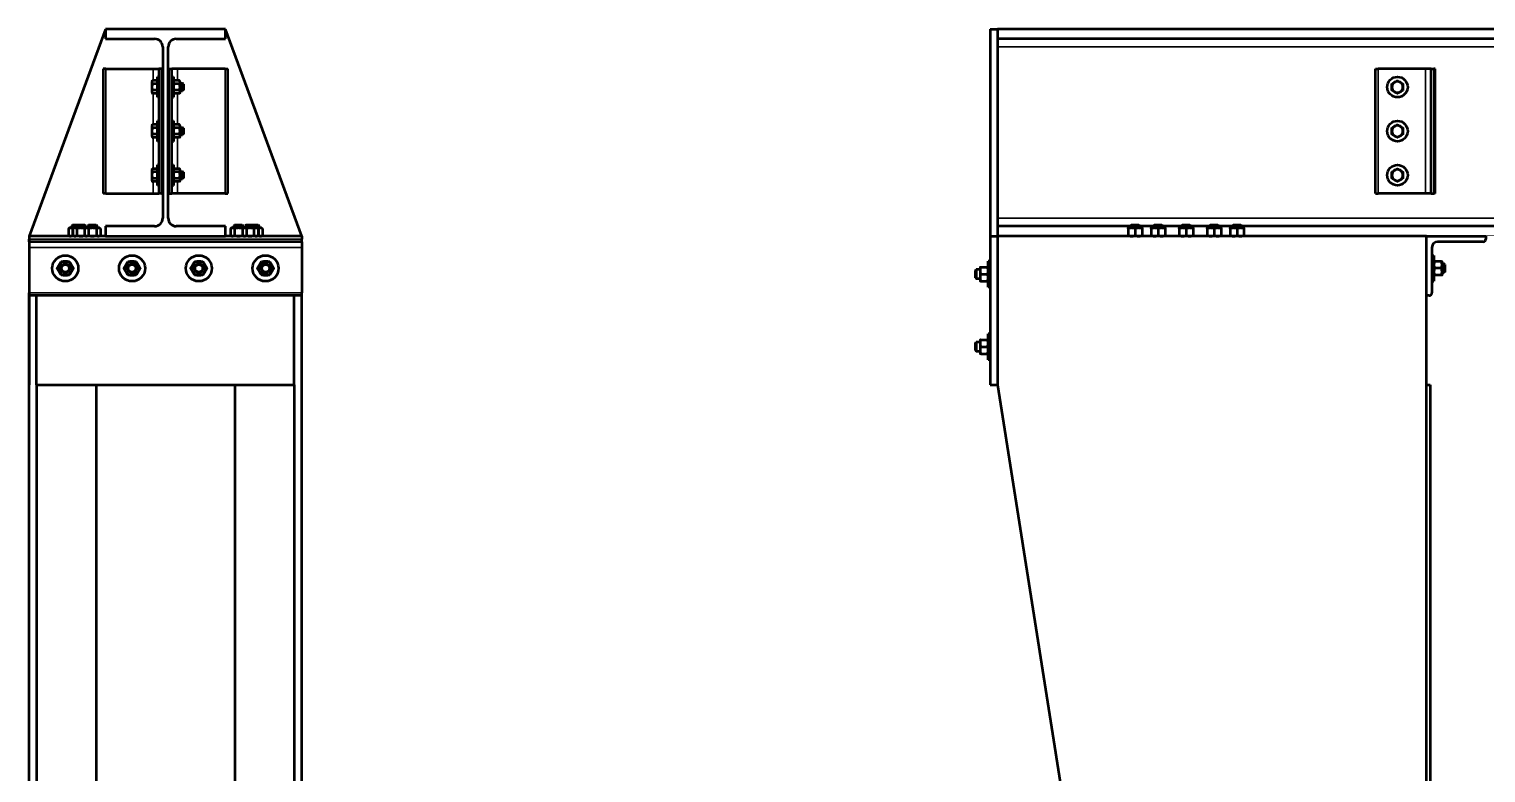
# Model space of a CAD drawing. Header units: millimetres. Extents: x 1375 to 13155, y 226 to 13887.
# Drawn here: x 1802 to 4289, y 12617 to 13887 of the extents above; entities that cross this region are included whole.
import ezdxf

# ---------------------------------------------------------------- set-up
doc = ezdxf.new("R2010")
doc.units = ezdxf.units.MM
doc.layers.add('Visible (ISO)', color=7, linetype='Continuous', lineweight=50)
doc.layers.add('Visible fina (ISO)', color=7, linetype='Continuous', lineweight=35)

msp = doc.modelspace()

# ---------------------------------------------------------------- linework, layer by layer
at = {"layer": 'Visible (ISO)'}
for p, q in [((1932.4, 13887.4), (1802.1, 13533.8)), ((2137.1, 13887.4), (1932.4, 13887.4)), ((1932.4, 13887.4), (1932.4, 13870.6)), ((2137.1, 13870.6), (2137.1, 13887.4)), ((2267.5, 13533.8), (2137.1, 13887.4)), ((3443, 13887.4), (3443, 13533.8)), ((3443, 13887.4), (3455.7, 13887.4)), ((7855.7, 13887.4), (3455.7, 13887.4)), ((3455.7, 13887.4), (3455.7, 13533.8)), ((1932.4, 13870.6), (2016.4, 13870.6)), ((2030.1, 13856.9), (2030.1, 13564.3)), ((2039.5, 13564.3), (2039.5, 13856.9)), ((2053.2, 13870.6), (2137.1, 13870.6)), ((7855.7, 13870.6), (3455.7, 13870.6)), ((1928.5, 13819.7), (1928.5, 13606.7)), ((1933, 13819.7), (1928.5, 13819.7)), ((1933, 13819.7), (2014.1, 13819.7)), ((2014.1, 13819.7), (2023.7, 13819.7)), ((2021, 13770.9), (2021, 13805.9)), ((2023.7, 13805.9), (2021, 13805.9)), ((2023.7, 13819.7), (2023.7, 13606.7)), ((2028.3, 13819.7), (2023.7, 13819.7)), ((2028.3, 13819.7), (2030.1, 13819.7)), ((2041.2, 13819.7), (2039.5, 13819.7)), ((2041.2, 13819.7), (2045.8, 13819.7)), ((2045.8, 13606.7), (2045.8, 13819.7)), ((2055.5, 13819.7), (2045.8, 13819.7)), ((2045.8, 13805.9), (2048.6, 13805.9)), ((2048.6, 13805.9), (2048.6, 13770.9)), ((2136.5, 13819.7), (2055.5, 13819.7)), ((2136.5, 13819.7), (2141.1, 13819.7)), ((2141.1, 13606.7), (2141.1, 13819.7)), ((4100.9, 13819.7), (4105.4, 13819.7)), ((4100.9, 13606.7), (4100.9, 13819.7)), ((4186.5, 13819.7), (4105.4, 13819.7)), ((4196.1, 13819.7), (4186.5, 13819.7)), ((4196.1, 13819.7), (4200.7, 13819.7)), ((4196.1, 13606.7), (4196.1, 13819.7)), ((4202.5, 13819.7), (4200.7, 13819.7)), ((4202.5, 13606.7), (4202.5, 13819.7)), ((2011.7, 13797.9), (2012.6, 13799.4)), ((2011.7, 13797.9), (2011.7, 13796.6)), ((2011.7, 13796.6), (2011.7, 13788.4)), ((2011.7, 13788.4), (2011.7, 13780.2)), ((2011.7, 13780.2), (2011.7, 13778.9)), ((2021, 13799.4), (2012.6, 13799.4)), ((2021, 13793.9), (2012.6, 13793.9)), ((2021, 13782.9), (2012.6, 13782.9)), ((2048.6, 13797.9), (2049.4, 13799.4)), ((2058.9, 13799.4), (2049.4, 13799.4)), ((2058.9, 13793.9), (2049.4, 13793.9)), ((2058.9, 13782.9), (2049.4, 13782.9)), ((2059.7, 13797.9), (2058.9, 13799.4)), ((2059.7, 13796.6), (2059.7, 13797.9)), ((2059.7, 13788.4), (2059.7, 13796.6)), ((2059.7, 13794.8), (2064.2, 13794.8)), ((2059.7, 13780.2), (2059.7, 13788.4)), ((2059.7, 13782.1), (2064.2, 13782.1)), ((2059.7, 13778.9), (2059.7, 13780.2)), ((2064.2, 13782.1), (2064.2, 13794.8)), ((2065.4, 13793.6), (2064.2, 13794.8)), ((2065.4, 13783.2), (2064.2, 13782.1)), ((2065.4, 13793.6), (2065.4, 13783.2)), ((2011.7, 13778.9), (2012.6, 13777.4)), ((2021, 13777.4), (2012.6, 13777.4)), ((2023.7, 13770.9), (2021, 13770.9)), ((2045.8, 13770.9), (2048.6, 13770.9)), ((2048.6, 13778.9), (2049.4, 13777.4)), ((2058.9, 13777.4), (2049.4, 13777.4)), ((2059.7, 13778.9), (2058.9, 13777.4)), ((2021, 13695.7), (2021, 13730.7)), ((2023.7, 13730.7), (2021, 13730.7)), ((2045.8, 13730.7), (2048.6, 13730.7)), ((2048.6, 13730.7), (2048.6, 13695.7)), ((2011.7, 13722.7), (2012.6, 13724.2)), ((2011.7, 13722.7), (2011.7, 13721.4)), ((2011.7, 13721.4), (2011.7, 13713.2)), ((2011.7, 13713.2), (2011.7, 13705)), ((2011.7, 13705), (2011.7, 13703.7)), ((2021, 13724.2), (2012.6, 13724.2)), ((2021, 13718.7), (2012.6, 13718.7)), ((2021, 13707.7), (2012.6, 13707.7)), ((2048.6, 13722.7), (2049.4, 13724.2)), ((2058.9, 13724.2), (2049.4, 13724.2)), ((2058.9, 13718.7), (2049.4, 13718.7)), ((2058.9, 13707.7), (2049.4, 13707.7)), ((2059.7, 13722.7), (2058.9, 13724.2)), ((2059.7, 13721.4), (2059.7, 13722.7)), ((2059.7, 13713.2), (2059.7, 13721.4)), ((2059.7, 13719.5), (2064.2, 13719.5)), ((2059.7, 13705), (2059.7, 13713.2)), ((2059.7, 13706.8), (2064.2, 13706.8)), ((2059.7, 13703.7), (2059.7, 13705)), ((2064.2, 13706.8), (2064.2, 13719.5)), ((2065.4, 13718.4), (2064.2, 13719.5)), ((2065.4, 13708), (2064.2, 13706.8)), ((2065.4, 13718.4), (2065.4, 13708)), ((2011.7, 13703.7), (2012.6, 13702.2)), ((2021, 13702.2), (2012.6, 13702.2)), ((2023.7, 13695.7), (2021, 13695.7)), ((2045.8, 13695.7), (2048.6, 13695.7)), ((2048.6, 13703.7), (2049.4, 13702.2)), ((2058.9, 13702.2), (2049.4, 13702.2)), ((2059.7, 13703.7), (2058.9, 13702.2)), ((2021, 13620.5), (2021, 13655.5)), ((2023.7, 13655.5), (2021, 13655.5)), ((2045.8, 13655.5), (2048.6, 13655.5)), ((2048.6, 13655.5), (2048.6, 13620.5)), ((2011.7, 13647.5), (2012.6, 13649)), ((2011.7, 13647.5), (2011.7, 13646.2)), ((2011.7, 13646.2), (2011.7, 13638)), ((2011.7, 13638), (2011.7, 13629.7)), ((2021, 13649), (2012.6, 13649)), ((2021, 13643.5), (2012.6, 13643.5)), ((2021, 13632.5), (2012.6, 13632.5)), ((2048.6, 13647.5), (2049.4, 13649)), ((2058.9, 13649), (2049.4, 13649)), ((2058.9, 13643.5), (2049.4, 13643.5)), ((2058.9, 13632.5), (2049.4, 13632.5)), ((2059.7, 13647.5), (2058.9, 13649)), ((2059.7, 13646.2), (2059.7, 13647.5)), ((2059.7, 13638), (2059.7, 13646.2)), ((2059.7, 13644.3), (2064.2, 13644.3)), ((2059.7, 13629.7), (2059.7, 13638)), ((2059.7, 13631.6), (2064.2, 13631.6)), ((2064.2, 13631.6), (2064.2, 13644.3)), ((2065.4, 13643.1), (2064.2, 13644.3)), ((2065.4, 13632.8), (2064.2, 13631.6)), ((2065.4, 13643.1), (2065.4, 13632.8)), ((1933, 13606.7), (1928.5, 13606.7)), ((1933, 13606.7), (2014.1, 13606.7)), ((2011.7, 13629.7), (2011.7, 13628.5)), ((2011.7, 13628.5), (2012.6, 13627)), ((2021, 13627), (2012.6, 13627)), ((2014.1, 13606.7), (2023.7, 13606.7)), ((2023.7, 13620.5), (2021, 13620.5)), ((2028.3, 13606.7), (2023.7, 13606.7)), ((2028.3, 13606.7), (2030.1, 13606.7)), ((2041.2, 13606.7), (2039.5, 13606.7)), ((2041.2, 13606.7), (2045.8, 13606.7)), ((2045.8, 13620.5), (2048.6, 13620.5)), ((2055.5, 13606.7), (2045.8, 13606.7)), ((2048.6, 13628.5), (2049.4, 13627)), ((2058.9, 13627), (2049.4, 13627)), ((2136.5, 13606.7), (2055.5, 13606.7)), ((2059.7, 13628.5), (2058.9, 13627)), ((2059.7, 13628.5), (2059.7, 13629.7)), ((2136.5, 13606.7), (2141.1, 13606.7)), ((4100.9, 13606.7), (4105.4, 13606.7)), ((4186.5, 13606.7), (4105.4, 13606.7)), ((4196.1, 13606.7), (4186.5, 13606.7)), ((4196.1, 13606.7), (4200.7, 13606.7)), ((4202.5, 13606.7), (4200.7, 13606.7)), ((1802.1, 13533.8), (1802.1, 13279.8)), ((1932.4, 13533.8), (1802.1, 13533.8)), ((1802.1, 13533.8), (1802.1, 13528.9)), ((1870.8, 13547.7), (1869, 13546.6)), ((1869, 13546.6), (1869, 13534.9)), ((1870.8, 13533.8), (1869, 13534.9)), ((1872.4, 13547.7), (1870.8, 13547.7)), ((1878.5, 13547.7), (1872.4, 13547.7)), ((1876.2, 13552.9), (1874.8, 13551.5)), ((1882.5, 13551.5), (1874.8, 13551.5)), ((1874.8, 13547.7), (1874.8, 13551.5)), ((1875.9, 13546.6), (1875.9, 13534.9)), ((1876.2, 13552.9), (1883.9, 13552.9)), ((1878.5, 13547.7), (1876.7, 13546.6)), ((1876.7, 13546.6), (1876.7, 13534.9)), ((1878.5, 13533.8), (1876.7, 13534.9)), ((1880.1, 13547.7), (1878.5, 13547.7)), ((1890.4, 13547.7), (1880.1, 13547.7)), ((1883.9, 13552.9), (1882.5, 13551.5)), ((1898.4, 13551.5), (1882.5, 13551.5)), ((1882.5, 13547.7), (1882.5, 13551.5)), ((1883.6, 13546.6), (1883.6, 13534.9)), ((1883.9, 13552.9), (1896.9, 13552.9)), ((1898.2, 13547.7), (1890.4, 13547.7)), ((1898.2, 13547.7), (1896.4, 13546.6)), ((1896.4, 13546.6), (1896.4, 13534.9)), ((1898.2, 13533.8), (1896.4, 13534.9)), ((1896.9, 13552.9), (1898.4, 13551.5)), ((1899.8, 13547.7), (1898.2, 13547.7)), ((1898.4, 13547.7), (1898.4, 13551.5)), ((1910.1, 13547.7), (1899.8, 13547.7)), ((1903.6, 13552.9), (1902.2, 13551.5)), ((1918, 13551.5), (1902.2, 13551.5)), ((1902.2, 13547.7), (1902.2, 13551.5)), ((1903.2, 13546.6), (1903.2, 13534.9)), ((1903.6, 13552.9), (1916.6, 13552.9)), ((1920.4, 13547.7), (1910.1, 13547.7)), ((1916.6, 13552.9), (1918, 13551.5)), ((1917, 13546.6), (1917, 13534.9)), ((1918, 13547.7), (1918, 13551.5)), ((1922, 13547.7), (1920.4, 13547.7)), ((1922, 13547.7), (1923.9, 13546.6)), ((1922, 13533.8), (1923.9, 13534.9)), ((1923.9, 13546.6), (1923.9, 13534.9)), ((2016.4, 13550.6), (1932.4, 13550.6)), ((1932.4, 13550.6), (1932.4, 13533.8)), ((1932.4, 13533.8), (2137.1, 13533.8)), ((2137.1, 13550.6), (2053.2, 13550.6)), ((2137.1, 13533.8), (2137.1, 13550.6)), ((2267.5, 13533.8), (2137.1, 13533.8)), ((2147.5, 13547.7), (2145.7, 13546.6)), ((2145.7, 13546.6), (2145.7, 13534.9)), ((2147.5, 13533.8), (2145.7, 13534.9)), ((2149.1, 13547.7), (2147.5, 13547.7)), ((2159.4, 13547.7), (2149.1, 13547.7)), ((2152.9, 13552.9), (2151.5, 13551.5)), ((2167.4, 13551.5), (2151.5, 13551.5)), ((2151.5, 13547.7), (2151.5, 13551.5)), ((2152.6, 13546.6), (2152.6, 13534.9)), ((2152.9, 13552.9), (2166, 13552.9)), ((2169.7, 13547.7), (2159.4, 13547.7)), ((2166, 13552.9), (2167.4, 13551.5)), ((2166.3, 13546.6), (2166.3, 13534.9)), ((2167.4, 13547.7), (2167.4, 13551.5)), ((2171.3, 13547.7), (2169.7, 13547.7)), ((2172.6, 13552.9), (2171.2, 13551.5)), ((2187.1, 13551.5), (2171.2, 13551.5)), ((2171.2, 13547.7), (2171.2, 13551.5)), ((2171.3, 13547.7), (2173.2, 13546.6)), ((2179.1, 13547.7), (2171.3, 13547.7)), ((2171.3, 13533.8), (2173.2, 13534.9)), ((2172.6, 13552.9), (2185.6, 13552.9)), ((2173.2, 13546.6), (2173.2, 13534.9)), ((2189.4, 13547.7), (2179.1, 13547.7)), ((2185.6, 13552.9), (2187.1, 13551.5)), ((2185.6, 13552.9), (2193.3, 13552.9)), ((2186, 13546.6), (2186, 13534.9)), ((2187.1, 13547.7), (2187.1, 13551.5)), ((2194.7, 13551.5), (2187.1, 13551.5)), ((2191, 13547.7), (2189.4, 13547.7)), ((2191, 13547.7), (2192.9, 13546.6)), ((2197.1, 13547.7), (2191, 13547.7)), ((2191, 13533.8), (2192.9, 13534.9)), ((2192.9, 13546.6), (2192.9, 13534.9)), ((2193.3, 13552.9), (2194.7, 13551.5)), ((2193.7, 13546.6), (2193.7, 13534.9)), ((2194.7, 13547.7), (2194.7, 13551.5)), ((2198.7, 13547.7), (2197.1, 13547.7)), ((2198.7, 13547.7), (2200.6, 13546.6)), ((2198.7, 13533.8), (2200.6, 13534.9)), ((2200.6, 13546.6), (2200.6, 13534.9)), ((2267.5, 13533.8), (2267.5, 13528.9)), ((3443, 13533.8), (3443, 13279.8)), ((3443, 13533.8), (3455.7, 13533.8)), ((3682.4, 13550.6), (3455.7, 13550.6)), ((4187.7, 13533.8), (3455.7, 13533.8)), ((3455.7, 13533.8), (3455.7, 13279.8)), ((3684.4, 13547.7), (3678.5, 13547.7)), ((3678.5, 13546.6), (3678.5, 13534.9)), ((3683.9, 13552.9), (3682.4, 13551.5)), ((3698.3, 13551.5), (3682.4, 13551.5)), ((3682.4, 13547.7), (3682.4, 13551.5)), ((3683.9, 13552.9), (3696.9, 13552.9)), ((3696.3, 13547.7), (3684.4, 13547.7)), ((3690.4, 13546.6), (3690.4, 13534.9)), ((3702.3, 13547.7), (3696.3, 13547.7)), ((3696.9, 13552.9), (3698.3, 13551.5)), ((3698.3, 13547.7), (3698.3, 13551.5)), ((3721.7, 13550.6), (3698.3, 13550.6)), ((3702.3, 13546.6), (3702.3, 13534.9)), ((3723.7, 13547.7), (3717.7, 13547.7)), ((3717.7, 13546.6), (3717.7, 13534.9)), ((3723.1, 13552.9), (3721.7, 13551.5)), ((3737.6, 13551.5), (3721.7, 13551.5)), ((3721.7, 13547.7), (3721.7, 13551.5)), ((3723.1, 13552.9), (3736.2, 13552.9)), ((3735.6, 13547.7), (3723.7, 13547.7)), ((3729.7, 13546.6), (3729.7, 13534.9)), ((3741.6, 13547.7), (3735.6, 13547.7)), ((3736.2, 13552.9), (3737.6, 13551.5)), ((3737.6, 13547.7), (3737.6, 13551.5)), ((3769.5, 13550.6), (3737.6, 13550.6)), ((3741.6, 13546.6), (3741.6, 13534.9)), ((3771.5, 13547.7), (3765.5, 13547.7)), ((3765.5, 13546.6), (3765.5, 13534.9)), ((3770.9, 13552.9), (3769.5, 13551.5)), ((3785.3, 13551.5), (3769.5, 13551.5)), ((3769.5, 13547.7), (3769.5, 13551.5)), ((3770.9, 13552.9), (3783.9, 13552.9)), ((3783.4, 13547.7), (3771.5, 13547.7)), ((3777.4, 13546.6), (3777.4, 13534.9)), ((3789.3, 13547.7), (3783.4, 13547.7)), ((3783.9, 13552.9), (3785.3, 13551.5)), ((3785.3, 13547.7), (3785.3, 13551.5)), ((3817.2, 13550.6), (3785.3, 13550.6)), ((3789.3, 13546.6), (3789.3, 13534.9)), ((3819.2, 13547.7), (3813.3, 13547.7)), ((3813.3, 13546.6), (3813.3, 13534.9)), ((3818.6, 13552.9), (3817.2, 13551.5)), ((3833.1, 13551.5), (3817.2, 13551.5)), ((3817.2, 13547.7), (3817.2, 13551.5)), ((3818.6, 13552.9), (3831.7, 13552.9)), ((3831.1, 13547.7), (3819.2, 13547.7)), ((3825.2, 13546.6), (3825.2, 13534.9)), ((3837.1, 13547.7), (3831.1, 13547.7)), ((3831.7, 13552.9), (3833.1, 13551.5)), ((3833.1, 13547.7), (3833.1, 13551.5)), ((3856.5, 13550.6), (3833.1, 13550.6)), ((3837.1, 13546.6), (3837.1, 13534.9)), ((3858.5, 13547.7), (3852.5, 13547.7)), ((3852.5, 13546.6), (3852.5, 13534.9)), ((3857.9, 13552.9), (3856.5, 13551.5)), ((3872.4, 13551.5), (3856.5, 13551.5)), ((3856.5, 13547.7), (3856.5, 13551.5)), ((3857.9, 13552.9), (3871, 13552.9)), ((3870.4, 13547.7), (3858.5, 13547.7)), ((3864.4, 13546.6), (3864.4, 13534.9)), ((3876.3, 13547.7), (3870.4, 13547.7)), ((3871, 13552.9), (3872.4, 13551.5)), ((3872.4, 13547.7), (3872.4, 13551.5)), ((7855.7, 13550.6), (3872.4, 13550.6)), ((3876.3, 13546.6), (3876.3, 13534.9)), ((4187.7, 11346.6), (4187.7, 13533.8)), ((4187.7, 13533.8), (4187.7, 13533.8)), ((4187.7, 13432.2), (4187.7, 13533.8)), ((4187.7, 13533.8), (4289.3, 13533.8)), ((4289.3, 13533.8), (4289.3, 13528.9)), ((1802.1, 13524.3), (1802.1, 13528.9)), ((2267.5, 13524.3), (1802.1, 13524.3)), ((1802.1, 13524.3), (1802.1, 13514.6)), ((1802.1, 13514.6), (1802.1, 13436.8)), ((2267.5, 13524.3), (2267.5, 13528.9)), ((2267.5, 13524.3), (2267.5, 13514.6)), ((2267.5, 13514.6), (2267.5, 13436.8)), ((4197.2, 13514.6), (4197.2, 13436.8)), ((4284.7, 13524.3), (4206.9, 13524.3)), ((3439.6, 13446.6), (3439.6, 13491)), ((3443, 13491), (3439.6, 13491)), ((4187.7, 13486.8), (4187.7, 13486.8)), ((4197.2, 13501), (4200.6, 13501)), ((4200.6, 13501), (4200.6, 13456.6)), ((4213.5, 13490.7), (4201.7, 13490.7)), ((4214.5, 13484.8), (4214.5, 13490.7)), ((4214.5, 13486.8), (4217.8, 13486.8)), ((4214.5, 13472.9), (4214.5, 13484.8)), ((4217.8, 13470.9), (4217.8, 13486.8)), ((4219.1, 13485.3), (4217.8, 13486.8)), ((4219.1, 13485.3), (4219.1, 13472.3)), ((3417.9, 13475.3), (3419.3, 13476.8)), ((3417.9, 13462.3), (3417.9, 13475.3)), ((3417.9, 13462.3), (3419.3, 13460.9)), ((3419.3, 13476.8), (3419.3, 13460.9)), ((3425.7, 13476.8), (3419.3, 13476.8)), ((3425.7, 13460.9), (3419.3, 13460.9)), ((3425.7, 13480.7), (3425.7, 13474.8)), ((3425.7, 13474.8), (3425.7, 13462.9)), ((3425.7, 13462.9), (3425.7, 13456.9)), ((3426.8, 13480.7), (3438.5, 13480.7)), ((3426.8, 13468.8), (3438.5, 13468.8)), ((3426.8, 13456.9), (3438.5, 13456.9)), ((4187.7, 13470.9), (4187.7, 13470.9)), ((4197.2, 13456.6), (4200.6, 13456.6)), ((4213.5, 13478.8), (4201.7, 13478.8)), ((4213.5, 13466.9), (4201.7, 13466.9)), ((4214.5, 13466.9), (4214.5, 13472.9)), ((4214.5, 13470.9), (4217.8, 13470.9)), ((4219.1, 13472.3), (4217.8, 13470.9)), ((1802.1, 13432.2), (1802.1, 13436.8)), ((1802.1, 11346.6), (1802.1, 13432.2)), ((2267.5, 13432.2), (1802.1, 13432.2)), ((1814.8, 13279.8), (1814.8, 13432.2)), ((1814.8, 13279.8), (1814.8, 13432.2)), ((2254.8, 13279.8), (2254.8, 13432.2)), ((2254.8, 13279.8), (2254.8, 13432.2)), ((2267.5, 13432.2), (2267.5, 13436.8)), ((2267.5, 11346.6), (2267.5, 13432.2)), ((3443, 13446.6), (3439.6, 13446.6)), ((4192.7, 13432.2), (4187.7, 13432.2)), ((3425.7, 13356.7), (3425.7, 13350.8)), ((3426.8, 13356.7), (3438.5, 13356.7)), ((3439.6, 13322.6), (3439.6, 13367)), ((3443, 13367), (3439.6, 13367)), ((3417.9, 13351.3), (3419.3, 13352.8)), ((3417.9, 13338.3), (3417.9, 13351.3)), ((3417.9, 13338.3), (3419.3, 13336.9)), ((3419.3, 13352.8), (3419.3, 13336.9)), ((3425.7, 13352.8), (3419.3, 13352.8)), ((3425.7, 13336.9), (3419.3, 13336.9)), ((3425.7, 13350.8), (3425.7, 13338.9)), ((3425.7, 13338.9), (3425.7, 13332.9)), ((3426.8, 13344.8), (3438.5, 13344.8)), ((3426.8, 13332.9), (3438.5, 13332.9)), ((3443, 13322.6), (3439.6, 13322.6)), ((1802.1, 13279.8), (1802.1, 13279.8)), ((1814.8, 13279.8), (1814.8, 11600.6)), ((1814.8, 13279.8), (1916.4, 13279.8)), ((1916.4, 13279.8), (2153.2, 13279.8)), ((1916.4, 13279.8), (1916.4, 11600.6)), ((2153.2, 13279.8), (2153.2, 11600.6)), ((2153.2, 13279.8), (2254.8, 13279.8)), ((2254.8, 13279.8), (2254.8, 11600.6)), ((3443, 13279.8), (3455.7, 13279.8)), ((3455.7, 13279.8), (3760.5, 11346.6)), ((4187.7, 13279.8), (4194.1, 13279.8)), ((4194.1, 13279.8), (4194.1, 11600.6))]:
    msp.add_line(p, q, dxfattribs=at)
for centre, radius in [((4138.3, 13788.4), 17.5), ((4138.3, 13713.2), 17.5), ((4138.3, 13638), 17.5), ((1863.8, 13478.8), 22.2), ((1863.8, 13478.8), 7.94), ((1863.8, 13478.8), 7.94), ((1863.8, 13478.8), 6.52), ((1977.8, 13478.8), 22.2), ((1977.8, 13478.8), 7.94), ((1977.8, 13478.8), 7.94), ((1977.8, 13478.8), 6.52), ((2091.8, 13478.8), 22.2), ((2091.8, 13478.8), 7.94), ((2091.8, 13478.8), 7.94), ((2091.8, 13478.8), 6.52), ((2205.8, 13478.8), 22.2), ((2205.8, 13478.8), 7.94), ((2205.8, 13478.8), 7.94), ((2205.8, 13478.8), 6.52)]:
    msp.add_circle(centre, radius, dxfattribs=at)
for centre, radius, start, end in [((2016.4, 13856.9), 13.7, 0, 90), ((2053.2, 13856.9), 13.7, 90, 180), ((4138.3, 13788.4), 9.53, 120, 180), ((4138.3, 13788.4), 9.53, 180, 240), ((4138.3, 13788.4), 9.53, 60, 120), ((4138.3, 13788.4), 9.53, 240, 300), ((4138.3, 13788.4), 9.53, 0, 60), ((4138.3, 13788.4), 9.53, 300, 0), ((4138.3, 13713.2), 9.53, 120, 180), ((4138.3, 13713.2), 9.53, 180, 240), ((4138.3, 13713.2), 9.53, 60, 120), ((4138.3, 13713.2), 9.53, 240, 300), ((4138.3, 13713.2), 9.53, 0, 60), ((4138.3, 13713.2), 9.53, 300, 0), ((4138.3, 13638), 9.53, 120, 180), ((4138.3, 13638), 9.53, 180, 240), ((4138.3, 13638), 9.53, 60, 120), ((4138.3, 13638), 9.53, 0, 60), ((4138.3, 13638), 9.53, 300, 0), ((4138.3, 13638), 9.53, 240, 300), ((2016.4, 13564.3), 13.7, 270, 0), ((2053.2, 13564.3), 13.7, 180, 270), ((4206.9, 13514.6), 9.65, 90, 180), ((4284.7, 13528.9), 4.57, 270, 0), ((1863.8, 13478.8), 11.9, 150, 210), ((1863.8, 13478.8), 11.9, 90, 150), ((1863.8, 13478.8), 11.9, 30, 90), ((1863.8, 13478.8), 11.9, 330, 30), ((1977.8, 13478.8), 11.9, 150, 210), ((1977.8, 13478.8), 11.9, 90, 150), ((1977.8, 13478.8), 11.9, 30, 90), ((1977.8, 13478.8), 11.9, 330, 30), ((2091.8, 13478.8), 11.9, 150, 210), ((2091.8, 13478.8), 11.9, 90, 150), ((2091.8, 13478.8), 11.9, 30, 90), ((2091.8, 13478.8), 11.9, 330, 30), ((2205.8, 13478.8), 11.9, 150, 210), ((2205.8, 13478.8), 11.9, 90, 150), ((2205.8, 13478.8), 11.9, 30, 90), ((2205.8, 13478.8), 11.9, 330, 30), ((1863.8, 13478.8), 11.9, 210, 270), ((1863.8, 13478.8), 11.9, 270, 330), ((1977.8, 13478.8), 11.9, 210, 270), ((1977.8, 13478.8), 11.9, 270, 330), ((2091.8, 13478.8), 11.9, 210, 270), ((2091.8, 13478.8), 11.9, 270, 330), ((2205.8, 13478.8), 11.9, 210, 270), ((2205.8, 13478.8), 11.9, 270, 330), ((4192.7, 13436.8), 4.57, 270, 0)]:
    msp.add_arc(centre, radius, start, end, dxfattribs=at)
for points, weights in [([(2012.6, 13799.4), (2011.7, 13797.9), (2011.7, 13796.6)], [1, 1.0379548493, 1]), ([(2011.7, 13796.6), (2011.7, 13795.4), (2012.6, 13793.9)], [1, 1.0379548493, 1]), ([(2012.6, 13793.9), (2011.7, 13791), (2011.7, 13788.4)], [1, 1.0379548493, 1]), ([(2011.7, 13788.4), (2011.7, 13785.8), (2012.6, 13782.9)], [1, 1.0379548493, 1]), ([(2012.6, 13782.9), (2011.7, 13781.4), (2011.7, 13780.2)], [1, 1.0379548493, 1]), ([(2011.7, 13780.2), (2011.7, 13778.9), (2012.6, 13777.4)], [1, 1.0379548493, 1]), ([(2049.4, 13799.4), (2048.6, 13797.9), (2048.6, 13796.6)], [1, 1.0379548493, 1]), ([(2048.6, 13796.6), (2048.6, 13795.4), (2049.4, 13793.9)], [1, 1.0379548493, 1]), ([(2049.4, 13793.9), (2048.6, 13791), (2048.6, 13788.4)], [1, 1.0379548493, 1]), ([(2048.6, 13788.4), (2048.6, 13785.8), (2049.4, 13782.9)], [1, 1.0379548493, 1]), ([(2049.4, 13782.9), (2048.6, 13781.4), (2048.6, 13780.2)], [1, 1.0379548493, 1]), ([(2048.6, 13780.2), (2048.6, 13778.9), (2049.4, 13777.4)], [1, 1.0379548493, 1]), ([(2059.7, 13796.6), (2059.7, 13797.9), (2058.9, 13799.4)], [1, 1.0379548493, 1]), ([(2058.9, 13793.9), (2059.7, 13795.4), (2059.7, 13796.6)], [1, 1.0379548493, 1]), ([(2059.7, 13788.4), (2059.7, 13791), (2058.9, 13793.9)], [1, 1.0379548493, 1]), ([(2058.9, 13782.9), (2059.7, 13785.8), (2059.7, 13788.4)], [1, 1.0379548493, 1]), ([(2059.7, 13780.2), (2059.7, 13781.4), (2058.9, 13782.9)], [1, 1.0379548493, 1]), ([(2058.9, 13777.4), (2059.7, 13778.9), (2059.7, 13780.2)], [1, 1.0379548493, 1]), ([(4128.8, 13793.9), (4131.3, 13795.4), (4133.5, 13796.6)], [1, 1.0379548493, 1]), ([(4128.8, 13788.4), (4128.8, 13791), (4128.8, 13793.9)], [1, 1.0379548493, 1]), ([(4128.8, 13782.9), (4128.8, 13785.8), (4128.8, 13788.4)], [1, 1.0379548493, 1]), ([(4133.5, 13780.2), (4131.3, 13781.4), (4128.8, 13782.9)], [1, 1.0379548493, 1]), ([(4133.5, 13796.6), (4135.7, 13797.9), (4138.3, 13799.4)], [1, 1.0379548493, 1]), ([(4138.3, 13777.4), (4135.7, 13778.9), (4133.5, 13780.2)], [1, 1.0379548493, 1]), ([(4138.3, 13799.4), (4140.8, 13797.9), (4143.1, 13796.6)], [1, 1.0379548493, 1]), ([(4143.1, 13780.2), (4140.8, 13778.9), (4138.3, 13777.4)], [1, 1.0379548493, 1]), ([(4143.1, 13796.6), (4145.3, 13795.4), (4147.8, 13793.9)], [1, 1.0379548493, 1]), ([(4147.8, 13782.9), (4145.3, 13781.4), (4143.1, 13780.2)], [1, 1.0379548493, 1]), ([(4147.8, 13793.9), (4147.8, 13791), (4147.8, 13788.4)], [1, 1.0379548493, 1]), ([(4147.8, 13788.4), (4147.8, 13785.8), (4147.8, 13782.9)], [1, 1.0379548493, 1]), ([(2012.6, 13724.2), (2011.7, 13722.7), (2011.7, 13721.4)], [1, 1.0379548493, 1]), ([(2011.7, 13721.4), (2011.7, 13720.2), (2012.6, 13718.7)], [1, 1.0379548493, 1]), ([(2012.6, 13718.7), (2011.7, 13715.8), (2011.7, 13713.2)], [1, 1.0379548493, 1]), ([(2011.7, 13713.2), (2011.7, 13710.6), (2012.6, 13707.7)], [1, 1.0379548493, 1]), ([(2012.6, 13707.7), (2011.7, 13706.2), (2011.7, 13705)], [1, 1.0379548493, 1]), ([(2011.7, 13705), (2011.7, 13703.7), (2012.6, 13702.2)], [1, 1.0379548493, 1]), ([(2049.4, 13724.2), (2048.6, 13722.7), (2048.6, 13721.4)], [1, 1.0379548493, 1]), ([(2048.6, 13721.4), (2048.6, 13720.2), (2049.4, 13718.7)], [1, 1.0379548493, 1]), ([(2049.4, 13718.7), (2048.6, 13715.8), (2048.6, 13713.2)], [1, 1.0379548493, 1]), ([(2048.6, 13713.2), (2048.6, 13710.6), (2049.4, 13707.7)], [1, 1.0379548493, 1]), ([(2049.4, 13707.7), (2048.6, 13706.2), (2048.6, 13705)], [1, 1.0379548493, 1]), ([(2048.6, 13705), (2048.6, 13703.7), (2049.4, 13702.2)], [1, 1.0379548493, 1]), ([(2059.7, 13721.4), (2059.7, 13722.7), (2058.9, 13724.2)], [1, 1.0379548493, 1]), ([(2058.9, 13718.7), (2059.7, 13720.2), (2059.7, 13721.4)], [1, 1.0379548493, 1]), ([(2059.7, 13713.2), (2059.7, 13715.8), (2058.9, 13718.7)], [1, 1.0379548493, 1]), ([(2058.9, 13707.7), (2059.7, 13710.6), (2059.7, 13713.2)], [1, 1.0379548493, 1]), ([(2059.7, 13705), (2059.7, 13706.2), (2058.9, 13707.7)], [1, 1.0379548493, 1]), ([(2058.9, 13702.2), (2059.7, 13703.7), (2059.7, 13705)], [1, 1.0379548493, 1]), ([(4128.8, 13718.7), (4131.3, 13720.2), (4133.5, 13721.4)], [1, 1.0379548493, 1]), ([(4128.8, 13713.2), (4128.8, 13715.8), (4128.8, 13718.7)], [1, 1.0379548493, 1]), ([(4128.8, 13707.7), (4128.8, 13710.6), (4128.8, 13713.2)], [1, 1.0379548493, 1]), ([(4133.5, 13705), (4131.3, 13706.2), (4128.8, 13707.7)], [1, 1.0379548493, 1]), ([(4133.5, 13721.4), (4135.7, 13722.7), (4138.3, 13724.2)], [1, 1.0379548493, 1]), ([(4138.3, 13702.2), (4135.7, 13703.7), (4133.5, 13705)], [1, 1.0379548493, 1]), ([(4138.3, 13724.2), (4140.8, 13722.7), (4143.1, 13721.4)], [1, 1.0379548493, 1]), ([(4143.1, 13705), (4140.8, 13703.7), (4138.3, 13702.2)], [1, 1.0379548493, 1]), ([(4143.1, 13721.4), (4145.3, 13720.2), (4147.8, 13718.7)], [1, 1.0379548493, 1]), ([(4147.8, 13707.7), (4145.3, 13706.2), (4143.1, 13705)], [1, 1.0379548493, 1]), ([(4147.8, 13718.7), (4147.8, 13715.8), (4147.8, 13713.2)], [1, 1.0379548493, 1]), ([(4147.8, 13713.2), (4147.8, 13710.6), (4147.8, 13707.7)], [1, 1.0379548493, 1]), ([(2012.6, 13649), (2011.7, 13647.5), (2011.7, 13646.2)], [1, 1.0379548493, 1]), ([(2011.7, 13646.2), (2011.7, 13645), (2012.6, 13643.5)], [1, 1.0379548493, 1]), ([(2012.6, 13643.5), (2011.7, 13640.5), (2011.7, 13638)], [1, 1.0379548493, 1]), ([(2011.7, 13638), (2011.7, 13635.4), (2012.6, 13632.5)], [1, 1.0379548493, 1]), ([(2012.6, 13632.5), (2011.7, 13631), (2011.7, 13629.7)], [1, 1.0379548493, 1]), ([(2049.4, 13649), (2048.6, 13647.5), (2048.6, 13646.2)], [1, 1.0379548493, 1]), ([(2048.6, 13646.2), (2048.6, 13645), (2049.4, 13643.5)], [1, 1.0379548493, 1]), ([(2049.4, 13643.5), (2048.6, 13640.5), (2048.6, 13638)], [1, 1.0379548493, 1]), ([(2048.6, 13638), (2048.6, 13635.4), (2049.4, 13632.5)], [1, 1.0379548493, 1]), ([(2049.4, 13632.5), (2048.6, 13631), (2048.6, 13629.7)], [1, 1.0379548493, 1]), ([(2059.7, 13646.2), (2059.7, 13647.5), (2058.9, 13649)], [1, 1.0379548493, 1]), ([(2058.9, 13643.5), (2059.7, 13645), (2059.7, 13646.2)], [1, 1.0379548493, 1]), ([(2059.7, 13638), (2059.7, 13640.5), (2058.9, 13643.5)], [1, 1.0379548493, 1]), ([(2058.9, 13632.5), (2059.7, 13635.4), (2059.7, 13638)], [1, 1.0379548493, 1]), ([(2059.7, 13629.7), (2059.7, 13631), (2058.9, 13632.5)], [1, 1.0379548493, 1]), ([(4128.8, 13643.5), (4131.3, 13645), (4133.5, 13646.2)], [1, 1.0379548493, 1]), ([(4128.8, 13638), (4128.8, 13640.5), (4128.8, 13643.5)], [1, 1.0379548493, 1]), ([(4128.8, 13632.5), (4128.8, 13635.4), (4128.8, 13638)], [1, 1.0379548493, 1]), ([(4133.5, 13629.7), (4131.3, 13631), (4128.8, 13632.5)], [1, 1.0379548493, 1]), ([(4133.5, 13646.2), (4135.7, 13647.5), (4138.3, 13649)], [1, 1.0379548493, 1]), ([(4138.3, 13649), (4140.8, 13647.5), (4143.1, 13646.2)], [1, 1.0379548493, 1]), ([(4143.1, 13646.2), (4145.3, 13645), (4147.8, 13643.5)], [1, 1.0379548493, 1]), ([(4147.8, 13632.5), (4145.3, 13631), (4143.1, 13629.7)], [1, 1.0379548493, 1]), ([(4147.8, 13643.5), (4147.8, 13640.5), (4147.8, 13638)], [1, 1.0379548493, 1]), ([(4147.8, 13638), (4147.8, 13635.4), (4147.8, 13632.5)], [1, 1.0379548493, 1]), ([(2011.7, 13629.7), (2011.7, 13628.5), (2012.6, 13627)], [1, 1.0379548493, 1]), ([(2048.6, 13629.7), (2048.6, 13628.5), (2049.4, 13627)], [1, 1.0379548493, 1]), ([(2058.9, 13627), (2059.7, 13628.5), (2059.7, 13629.7)], [1, 1.0379548493, 1]), ([(4138.3, 13627), (4135.7, 13628.5), (4133.5, 13629.7)], [1, 1.0379548493, 1]), ([(4143.1, 13629.7), (4140.8, 13628.5), (4138.3, 13627)], [1, 1.0379548493, 1]), ([(1872.4, 13547.7), (1870.8, 13547.7), (1869, 13546.6)], [1, 1.0379548493, 1]), ([(1869, 13534.9), (1870.8, 13533.8), (1872.4, 13533.8)], [1, 1.0379548493, 1]), ([(1875.9, 13546.6), (1874, 13547.7), (1872.4, 13547.7)], [1, 1.0379548493, 1]), ([(1872.4, 13533.8), (1874, 13533.8), (1875.9, 13534.9)], [1, 1.0379548493, 1]), ([(1877.4, 13547), (1876.6, 13546.9), (1875.9, 13546.6)], [1.01231589479, 1.00773381842, 1]), ([(1875.9, 13534.9), (1876.6, 13534.7), (1877.4, 13534.5)], [1, 1.00773381842, 1.01231589479]), ([(1880.1, 13547.7), (1878.5, 13547.7), (1876.7, 13546.6)], [1, 1.0379548493, 1]), ([(1876.7, 13534.9), (1878.5, 13533.8), (1880.1, 13533.8)], [1, 1.0379548493, 1]), ([(1883.6, 13546.6), (1881.7, 13547.7), (1880.1, 13547.7)], [1, 1.0379548493, 1]), ([(1880.1, 13533.8), (1881.7, 13533.8), (1883.6, 13534.9)], [1, 1.0379548493, 1]), ([(1890.4, 13547.7), (1887.2, 13547.7), (1883.6, 13546.6)], [1, 1.0379548493, 1]), ([(1883.6, 13534.9), (1887.2, 13533.8), (1890.4, 13533.8)], [1, 1.0379548493, 1]), ([(1896.7, 13546.8), (1893.4, 13547.7), (1890.4, 13547.7)], [1.00588091659, 1.0347425125, 1]), ([(1890.4, 13533.8), (1893.4, 13533.8), (1896.7, 13534.7)], [1, 1.0347425125, 1.00588091659]), ([(1899.8, 13547.7), (1898.2, 13547.7), (1896.4, 13546.6)], [1, 1.0379548493, 1]), ([(1896.4, 13534.9), (1898.2, 13533.8), (1899.8, 13533.8)], [1, 1.0379548493, 1]), ([(1903.2, 13546.6), (1901.4, 13547.7), (1899.8, 13547.7)], [1, 1.0379548493, 1]), ([(1899.8, 13533.8), (1901.4, 13533.8), (1903.2, 13534.9)], [1, 1.0379548493, 1]), ([(1910.1, 13547.7), (1906.9, 13547.7), (1903.2, 13546.6)], [1, 1.0379548493, 1]), ([(1903.2, 13534.9), (1906.9, 13533.8), (1910.1, 13533.8)], [1, 1.0379548493, 1]), ([(1917, 13546.6), (1913.3, 13547.7), (1910.1, 13547.7)], [1, 1.0379548493, 1]), ([(1910.1, 13533.8), (1913.3, 13533.8), (1917, 13534.9)], [1, 1.0379548493, 1]), ([(1920.4, 13547.7), (1918.8, 13547.7), (1917, 13546.6)], [1, 1.0379548493, 1]), ([(1917, 13534.9), (1918.8, 13533.8), (1920.4, 13533.8)], [1, 1.0379548493, 1]), ([(1923.9, 13546.6), (1922, 13547.7), (1920.4, 13547.7)], [1, 1.0379548493, 1]), ([(1920.4, 13533.8), (1922, 13533.8), (1923.9, 13534.9)], [1, 1.0379548493, 1]), ([(2149.1, 13547.7), (2147.5, 13547.7), (2145.7, 13546.6)], [1, 1.0379548493, 1]), ([(2145.7, 13534.9), (2147.5, 13533.8), (2149.1, 13533.8)], [1, 1.0379548493, 1]), ([(2152.6, 13546.6), (2150.7, 13547.7), (2149.1, 13547.7)], [1, 1.0379548493, 1]), ([(2149.1, 13533.8), (2150.7, 13533.8), (2152.6, 13534.9)], [1, 1.0379548493, 1]), ([(2159.4, 13547.7), (2156.2, 13547.7), (2152.6, 13546.6)], [1, 1.0379548493, 1]), ([(2152.6, 13534.9), (2156.2, 13533.8), (2159.4, 13533.8)], [1, 1.0379548493, 1]), ([(2166.3, 13546.6), (2162.6, 13547.7), (2159.4, 13547.7)], [1, 1.0379548493, 1]), ([(2159.4, 13533.8), (2162.6, 13533.8), (2166.3, 13534.9)], [1, 1.0379548493, 1]), ([(2169.7, 13547.7), (2168.2, 13547.7), (2166.3, 13546.6)], [1, 1.0379548493, 1]), ([(2166.3, 13534.9), (2168.2, 13533.8), (2169.7, 13533.8)], [1, 1.0379548493, 1]), ([(2173.2, 13546.6), (2171.3, 13547.7), (2169.7, 13547.7)], [1, 1.0379548493, 1]), ([(2169.7, 13533.8), (2171.3, 13533.8), (2173.2, 13534.9)], [1, 1.0379548493, 1]), ([(2179.1, 13547.7), (2176.2, 13547.7), (2172.9, 13546.8)], [1, 1.0347425125, 1.00588091659]), ([(2172.9, 13534.7), (2176.2, 13533.8), (2179.1, 13533.8)], [1.00588091659, 1.0347425125, 1]), ([(2186, 13546.6), (2182.3, 13547.7), (2179.1, 13547.7)], [1, 1.0379548493, 1]), ([(2179.1, 13533.8), (2182.3, 13533.8), (2186, 13534.9)], [1, 1.0379548493, 1]), ([(2189.4, 13547.7), (2187.8, 13547.7), (2186, 13546.6)], [1, 1.0379548493, 1]), ([(2186, 13534.9), (2187.8, 13533.8), (2189.4, 13533.8)], [1, 1.0379548493, 1]), ([(2192.9, 13546.6), (2191, 13547.7), (2189.4, 13547.7)], [1, 1.0379548493, 1]), ([(2189.4, 13533.8), (2191, 13533.8), (2192.9, 13534.9)], [1, 1.0379548493, 1]), ([(2193.7, 13546.6), (2192.9, 13546.9), (2192.2, 13547)], [1, 1.00773381842, 1.01231589479]), ([(2192.2, 13534.5), (2192.9, 13534.7), (2193.7, 13534.9)], [1.01231589479, 1.00773381842, 1]), ([(2197.1, 13547.7), (2195.5, 13547.7), (2193.7, 13546.6)], [1, 1.0379548493, 1]), ([(2193.7, 13534.9), (2195.5, 13533.8), (2197.1, 13533.8)], [1, 1.0379548493, 1]), ([(2200.6, 13546.6), (2198.7, 13547.7), (2197.1, 13547.7)], [1, 1.0379548493, 1]), ([(2197.1, 13533.8), (2198.7, 13533.8), (2200.6, 13534.9)], [1, 1.0379548493, 1]), ([(3684.4, 13547.7), (3681.7, 13547.7), (3678.5, 13546.6)], [1, 1.0379548493, 1]), ([(3678.5, 13546.6), (3678.5, 13547.7), (3678.5, 13547.7)], [1, 1.0379548493, 1]), ([(3678.5, 13534.9), (3681.7, 13533.8), (3684.4, 13533.8)], [1, 1.0379548493, 1]), ([(3678.5, 13533.8), (3678.5, 13533.8), (3678.5, 13534.9)], [1, 1.0379548493, 1]), ([(3690.4, 13546.6), (3687.2, 13547.7), (3684.4, 13547.7)], [1, 1.0379548493, 1]), ([(3684.4, 13533.8), (3687.2, 13533.8), (3690.4, 13534.9)], [1, 1.0379548493, 1]), ([(3696.3, 13547.7), (3693.6, 13547.7), (3690.4, 13546.6)], [1, 1.0379548493, 1]), ([(3690.4, 13534.9), (3693.6, 13533.8), (3696.3, 13533.8)], [1, 1.0379548493, 1]), ([(3702.3, 13546.6), (3699.1, 13547.7), (3696.3, 13547.7)], [1, 1.0379548493, 1]), ([(3696.3, 13533.8), (3699.1, 13533.8), (3702.3, 13534.9)], [1, 1.0379548493, 1]), ([(3702.3, 13547.7), (3702.3, 13547.7), (3702.3, 13546.6)], [1, 1.0379548493, 1]), ([(3702.3, 13534.9), (3702.3, 13533.8), (3702.3, 13533.8)], [1, 1.0379548493, 1]), ([(3723.7, 13547.7), (3720.9, 13547.7), (3717.7, 13546.6)], [1, 1.0379548493, 1]), ([(3717.7, 13546.6), (3717.7, 13547.7), (3717.7, 13547.7)], [1, 1.0379548493, 1]), ([(3717.7, 13534.9), (3720.9, 13533.8), (3723.7, 13533.8)], [1, 1.0379548493, 1]), ([(3717.7, 13533.8), (3717.7, 13533.8), (3717.7, 13534.9)], [1, 1.0379548493, 1]), ([(3729.7, 13546.6), (3726.5, 13547.7), (3723.7, 13547.7)], [1, 1.0379548493, 1]), ([(3723.7, 13533.8), (3726.5, 13533.8), (3729.7, 13534.9)], [1, 1.0379548493, 1]), ([(3735.6, 13547.7), (3732.8, 13547.7), (3729.7, 13546.6)], [1, 1.0379548493, 1]), ([(3729.7, 13534.9), (3732.8, 13533.8), (3735.6, 13533.8)], [1, 1.0379548493, 1]), ([(3741.6, 13546.6), (3738.4, 13547.7), (3735.6, 13547.7)], [1, 1.0379548493, 1]), ([(3735.6, 13533.8), (3738.4, 13533.8), (3741.6, 13534.9)], [1, 1.0379548493, 1]), ([(3741.6, 13547.7), (3741.6, 13547.7), (3741.6, 13546.6)], [1, 1.0379548493, 1]), ([(3741.6, 13534.9), (3741.6, 13533.8), (3741.6, 13533.8)], [1, 1.0379548493, 1]), ([(3771.5, 13547.7), (3768.7, 13547.7), (3765.5, 13546.6)], [1, 1.0379548493, 1]), ([(3765.5, 13546.6), (3765.5, 13547.7), (3765.5, 13547.7)], [1, 1.0379548493, 1]), ([(3765.5, 13534.9), (3768.7, 13533.8), (3771.5, 13533.8)], [1, 1.0379548493, 1]), ([(3765.5, 13533.8), (3765.5, 13533.8), (3765.5, 13534.9)], [1, 1.0379548493, 1]), ([(3777.4, 13546.6), (3774.2, 13547.7), (3771.5, 13547.7)], [1, 1.0379548493, 1]), ([(3771.5, 13533.8), (3774.2, 13533.8), (3777.4, 13534.9)], [1, 1.0379548493, 1]), ([(3783.4, 13547.7), (3780.6, 13547.7), (3777.4, 13546.6)], [1, 1.0379548493, 1]), ([(3777.4, 13534.9), (3780.6, 13533.8), (3783.4, 13533.8)], [1, 1.0379548493, 1]), ([(3789.3, 13546.6), (3786.1, 13547.7), (3783.4, 13547.7)], [1, 1.0379548493, 1]), ([(3783.4, 13533.8), (3786.1, 13533.8), (3789.3, 13534.9)], [1, 1.0379548493, 1]), ([(3789.3, 13547.7), (3789.3, 13547.7), (3789.3, 13546.6)], [1, 1.0379548493, 1]), ([(3789.3, 13534.9), (3789.3, 13533.8), (3789.3, 13533.8)], [1, 1.0379548493, 1]), ([(3819.2, 13547.7), (3816.4, 13547.7), (3813.3, 13546.6)], [1, 1.0379548493, 1]), ([(3813.3, 13546.6), (3813.3, 13547.7), (3813.3, 13547.7)], [1, 1.0379548493, 1]), ([(3813.3, 13534.9), (3816.4, 13533.8), (3819.2, 13533.8)], [1, 1.0379548493, 1]), ([(3813.3, 13533.8), (3813.3, 13533.8), (3813.3, 13534.9)], [1, 1.0379548493, 1]), ([(3825.2, 13546.6), (3822, 13547.7), (3819.2, 13547.7)], [1, 1.0379548493, 1]), ([(3819.2, 13533.8), (3822, 13533.8), (3825.2, 13534.9)], [1, 1.0379548493, 1]), ([(3831.1, 13547.7), (3828.3, 13547.7), (3825.2, 13546.6)], [1, 1.0379548493, 1]), ([(3825.2, 13534.9), (3828.3, 13533.8), (3831.1, 13533.8)], [1, 1.0379548493, 1]), ([(3837.1, 13546.6), (3833.9, 13547.7), (3831.1, 13547.7)], [1, 1.0379548493, 1]), ([(3831.1, 13533.8), (3833.9, 13533.8), (3837.1, 13534.9)], [1, 1.0379548493, 1]), ([(3837.1, 13547.7), (3837.1, 13547.7), (3837.1, 13546.6)], [1, 1.0379548493, 1]), ([(3837.1, 13534.9), (3837.1, 13533.8), (3837.1, 13533.8)], [1, 1.0379548493, 1]), ([(3858.5, 13547.7), (3855.7, 13547.7), (3852.5, 13546.6)], [1, 1.0379548493, 1]), ([(3852.5, 13546.6), (3852.5, 13547.7), (3852.5, 13547.7)], [1, 1.0379548493, 1]), ([(3852.5, 13534.9), (3855.7, 13533.8), (3858.5, 13533.8)], [1, 1.0379548493, 1]), ([(3852.5, 13533.8), (3852.5, 13533.8), (3852.5, 13534.9)], [1, 1.0379548493, 1]), ([(3864.4, 13546.6), (3861.2, 13547.7), (3858.5, 13547.7)], [1, 1.0379548493, 1]), ([(3858.5, 13533.8), (3861.2, 13533.8), (3864.4, 13534.9)], [1, 1.0379548493, 1]), ([(3870.4, 13547.7), (3867.6, 13547.7), (3864.4, 13546.6)], [1, 1.0379548493, 1]), ([(3864.4, 13534.9), (3867.6, 13533.8), (3870.4, 13533.8)], [1, 1.0379548493, 1]), ([(3876.3, 13546.6), (3873.1, 13547.7), (3870.4, 13547.7)], [1, 1.0379548493, 1]), ([(3870.4, 13533.8), (3873.1, 13533.8), (3876.3, 13534.9)], [1, 1.0379548493, 1]), ([(3876.3, 13547.7), (3876.3, 13547.7), (3876.3, 13546.6)], [1, 1.0379548493, 1]), ([(3876.3, 13534.9), (3876.3, 13533.8), (3876.3, 13533.8)], [1, 1.0379548493, 1]), ([(1850, 13478.8), (1851.9, 13482), (1853.5, 13484.8)], [1, 1.0379548493, 1]), ([(1853.5, 13484.8), (1855.1, 13487.5), (1856.9, 13490.7)], [1, 1.0379548493, 1]), ([(1856.9, 13490.7), (1860.6, 13490.7), (1863.8, 13490.7)], [1, 1.0379548493, 1]), ([(1863.8, 13490.7), (1867, 13490.7), (1870.6, 13490.7)], [1, 1.0379548493, 1]), ([(1870.6, 13490.7), (1872.5, 13487.5), (1874.1, 13484.8)], [1, 1.0379548493, 1]), ([(1874.1, 13484.8), (1875.7, 13482), (1877.5, 13478.8)], [1, 1.0379548493, 1]), ([(1964, 13478.8), (1965.9, 13482), (1967.5, 13484.8)], [1, 1.0379548493, 1]), ([(1967.5, 13484.8), (1969.1, 13487.5), (1970.9, 13490.7)], [1, 1.0379548493, 1]), ([(1970.9, 13490.7), (1974.6, 13490.7), (1977.8, 13490.7)], [1, 1.0379548493, 1]), ([(1977.8, 13490.7), (1981, 13490.7), (1984.6, 13490.7)], [1, 1.0379548493, 1]), ([(1984.6, 13490.7), (1986.5, 13487.5), (1988.1, 13484.8)], [1, 1.0379548493, 1]), ([(1988.1, 13484.8), (1989.7, 13482), (1991.5, 13478.8)], [1, 1.0379548493, 1]), ([(2078, 13478.8), (2079.9, 13482), (2081.5, 13484.8)], [1, 1.0379548493, 1]), ([(2081.5, 13484.8), (2083.1, 13487.5), (2084.9, 13490.7)], [1, 1.0379548493, 1]), ([(2084.9, 13490.7), (2088.6, 13490.7), (2091.8, 13490.7)], [1, 1.0379548493, 1]), ([(2091.8, 13490.7), (2095, 13490.7), (2098.6, 13490.7)], [1, 1.0379548493, 1]), ([(2098.6, 13490.7), (2100.5, 13487.5), (2102.1, 13484.8)], [1, 1.0379548493, 1]), ([(2102.1, 13484.8), (2103.7, 13482), (2105.5, 13478.8)], [1, 1.0379548493, 1]), ([(2192, 13478.8), (2193.9, 13482), (2195.5, 13484.8)], [1, 1.0379548493, 1]), ([(2195.5, 13484.8), (2197.1, 13487.5), (2198.9, 13490.7)], [1, 1.0379548493, 1]), ([(2198.9, 13490.7), (2202.6, 13490.7), (2205.8, 13490.7)], [1, 1.0379548493, 1]), ([(2205.8, 13490.7), (2209, 13490.7), (2212.6, 13490.7)], [1, 1.0379548493, 1]), ([(2212.6, 13490.7), (2214.5, 13487.5), (2216.1, 13484.8)], [1, 1.0379548493, 1]), ([(2216.1, 13484.8), (2217.7, 13482), (2219.5, 13478.8)], [1, 1.0379548493, 1]), ([(4201.7, 13490.7), (4200.6, 13487.5), (4200.6, 13484.8)], [1, 1.0379548493, 1]), ([(4200.6, 13490.7), (4200.6, 13490.7), (4201.7, 13490.7)], [1, 1.0379548493, 1]), ([(4200.6, 13484.8), (4200.6, 13482), (4201.7, 13478.8)], [1, 1.0379548493, 1]), ([(4214.5, 13484.8), (4214.5, 13487.5), (4213.5, 13490.7)], [1, 1.0379548493, 1]), ([(4213.5, 13490.7), (4214.5, 13490.7), (4214.5, 13490.7)], [1, 1.0379548493, 1]), ([(4213.5, 13478.8), (4214.5, 13482), (4214.5, 13484.8)], [1, 1.0379548493, 1]), ([(1853.5, 13472.9), (1851.9, 13475.6), (1850, 13478.8)], [1, 1.0379548493, 1]), ([(1856.9, 13466.9), (1855.1, 13470.1), (1853.5, 13472.9)], [1, 1.0379548493, 1]), ([(1863.8, 13466.9), (1860.6, 13466.9), (1856.9, 13466.9)], [1, 1.0379548493, 1]), ([(1870.6, 13466.9), (1867, 13466.9), (1863.8, 13466.9)], [1, 1.0379548493, 1]), ([(1874.1, 13472.9), (1872.5, 13470.1), (1870.6, 13466.9)], [1, 1.0379548493, 1]), ([(1877.5, 13478.8), (1875.7, 13475.6), (1874.1, 13472.9)], [1, 1.0379548493, 1]), ([(1967.5, 13472.9), (1965.9, 13475.6), (1964, 13478.8)], [1, 1.0379548493, 1]), ([(1970.9, 13466.9), (1969.1, 13470.1), (1967.5, 13472.9)], [1, 1.0379548493, 1]), ([(1977.8, 13466.9), (1974.6, 13466.9), (1970.9, 13466.9)], [1, 1.0379548493, 1]), ([(1984.6, 13466.9), (1981, 13466.9), (1977.8, 13466.9)], [1, 1.0379548493, 1]), ([(1988.1, 13472.9), (1986.5, 13470.1), (1984.6, 13466.9)], [1, 1.0379548493, 1]), ([(1991.5, 13478.8), (1989.7, 13475.6), (1988.1, 13472.9)], [1, 1.0379548493, 1]), ([(2081.5, 13472.9), (2079.9, 13475.6), (2078, 13478.8)], [1, 1.0379548493, 1]), ([(2084.9, 13466.9), (2083.1, 13470.1), (2081.5, 13472.9)], [1, 1.0379548493, 1]), ([(2091.8, 13466.9), (2088.6, 13466.9), (2084.9, 13466.9)], [1, 1.0379548493, 1]), ([(2098.6, 13466.9), (2095, 13466.9), (2091.8, 13466.9)], [1, 1.0379548493, 1]), ([(2102.1, 13472.9), (2100.5, 13470.1), (2098.6, 13466.9)], [1, 1.0379548493, 1]), ([(2105.5, 13478.8), (2103.7, 13475.6), (2102.1, 13472.9)], [1, 1.0379548493, 1]), ([(2195.5, 13472.9), (2193.9, 13475.6), (2192, 13478.8)], [1, 1.0379548493, 1]), ([(2198.9, 13466.9), (2197.1, 13470.1), (2195.5, 13472.9)], [1, 1.0379548493, 1]), ([(2205.8, 13466.9), (2202.6, 13466.9), (2198.9, 13466.9)], [1, 1.0379548493, 1]), ([(2212.6, 13466.9), (2209, 13466.9), (2205.8, 13466.9)], [1, 1.0379548493, 1]), ([(2216.1, 13472.9), (2214.5, 13470.1), (2212.6, 13466.9)], [1, 1.0379548493, 1]), ([(2219.5, 13478.8), (2217.7, 13475.6), (2216.1, 13472.9)], [1, 1.0379548493, 1]), ([(3426.8, 13480.7), (3425.7, 13477.5), (3425.7, 13474.8)], [1, 1.0379548493, 1]), ([(3425.7, 13480.7), (3425.7, 13480.7), (3426.8, 13480.7)], [1, 1.0379548493, 1]), ([(3425.7, 13474.8), (3425.7, 13472), (3426.8, 13468.8)], [1, 1.0379548493, 1]), ([(3426.8, 13468.8), (3425.7, 13465.6), (3425.7, 13462.9)], [1, 1.0379548493, 1]), ([(3425.7, 13462.9), (3425.7, 13460.1), (3426.8, 13456.9)], [1, 1.0379548493, 1]), ([(3426.8, 13456.9), (3425.7, 13456.9), (3425.7, 13456.9)], [1, 1.0379548493, 1]), ([(3439.6, 13474.8), (3439.6, 13477.5), (3438.5, 13480.7)], [1, 1.0379548493, 1]), ([(3438.5, 13480.7), (3439.6, 13480.7), (3439.6, 13480.7)], [1, 1.0379548493, 1]), ([(3438.5, 13468.8), (3439.6, 13472), (3439.6, 13474.8)], [1, 1.0379548493, 1]), ([(3439.6, 13462.9), (3439.6, 13465.6), (3438.5, 13468.8)], [1, 1.0379548493, 1]), ([(3438.5, 13456.9), (3439.6, 13460.1), (3439.6, 13462.9)], [1, 1.0379548493, 1]), ([(3439.6, 13456.9), (3439.6, 13456.9), (3438.5, 13456.9)], [1, 1.0379548493, 1]), ([(4201.7, 13478.8), (4200.6, 13475.6), (4200.6, 13472.9)], [1, 1.0379548493, 1]), ([(4200.6, 13472.9), (4200.6, 13470.1), (4201.7, 13466.9)], [1, 1.0379548493, 1]), ([(4201.7, 13466.9), (4200.6, 13466.9), (4200.6, 13466.9)], [1, 1.0379548493, 1]), ([(4214.5, 13472.9), (4214.5, 13475.6), (4213.5, 13478.8)], [1, 1.0379548493, 1]), ([(4213.5, 13466.9), (4214.5, 13470.1), (4214.5, 13472.9)], [1, 1.0379548493, 1]), ([(4214.5, 13466.9), (4214.5, 13466.9), (4213.5, 13466.9)], [1, 1.0379548493, 1]), ([(3426.8, 13356.7), (3425.7, 13353.5), (3425.7, 13350.8)], [1, 1.0379548493, 1]), ([(3425.7, 13356.7), (3425.7, 13356.7), (3426.8, 13356.7)], [1, 1.0379548493, 1]), ([(3439.6, 13350.8), (3439.6, 13353.5), (3438.5, 13356.7)], [1, 1.0379548493, 1]), ([(3438.5, 13356.7), (3439.6, 13356.7), (3439.6, 13356.7)], [1, 1.0379548493, 1]), ([(3425.7, 13350.8), (3425.7, 13348), (3426.8, 13344.8)], [1, 1.0379548493, 1]), ([(3426.8, 13344.8), (3425.7, 13341.6), (3425.7, 13338.9)], [1, 1.0379548493, 1]), ([(3425.7, 13338.9), (3425.7, 13336.1), (3426.8, 13332.9)], [1, 1.0379548493, 1]), ([(3426.8, 13332.9), (3425.7, 13332.9), (3425.7, 13332.9)], [1, 1.0379548493, 1]), ([(3438.5, 13344.8), (3439.6, 13348), (3439.6, 13350.8)], [1, 1.0379548493, 1]), ([(3439.6, 13338.9), (3439.6, 13341.6), (3438.5, 13344.8)], [1, 1.0379548493, 1]), ([(3438.5, 13332.9), (3439.6, 13336.1), (3439.6, 13338.9)], [1, 1.0379548493, 1]), ([(3439.6, 13332.9), (3439.6, 13332.9), (3438.5, 13332.9)], [1, 1.0379548493, 1])]:
    msp.add_rational_spline(points, weights, degree=2, dxfattribs=at)
at = {"layer": 'Visible fina (ISO)'}
for p, q in [((7855.7, 13856.9), (3455.7, 13856.9)), ((1933, 13819.7), (1933, 13606.7)), ((2014.1, 13819.7), (2014.1, 13799.4)), ((2028.3, 13819.7), (2028.3, 13606.7)), ((2041.2, 13606.7), (2041.2, 13819.7)), ((2055.5, 13799.4), (2055.5, 13819.7)), ((2136.5, 13606.7), (2136.5, 13819.7)), ((4105.4, 13606.7), (4105.4, 13819.7)), ((4186.5, 13606.7), (4186.5, 13819.7)), ((4200.7, 13606.7), (4200.7, 13819.7)), ((2014.1, 13777.4), (2014.1, 13724.2)), ((2055.5, 13724.2), (2055.5, 13777.4)), ((2014.1, 13702.2), (2014.1, 13649)), ((2055.5, 13649), (2055.5, 13702.2)), ((2014.1, 13627), (2014.1, 13606.7)), ((2055.5, 13606.7), (2055.5, 13627)), ((7855.7, 13564.3), (3455.7, 13564.3)), ((2267.5, 13528.9), (1802.1, 13528.9)), ((2267.5, 13514.6), (1802.1, 13514.6)), ((2267.5, 13436.8), (1802.1, 13436.8))]:
    msp.add_line(p, q, dxfattribs=at)

doc.saveas('drawing.dxf')
